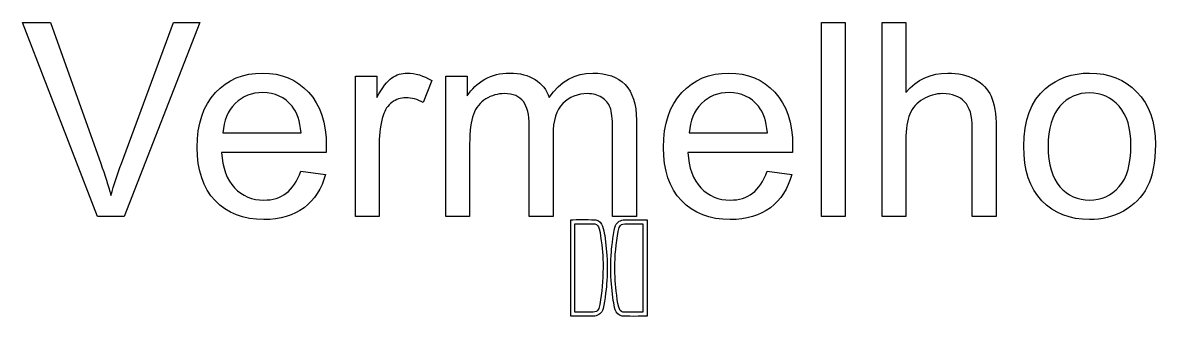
# Model space of a CAD drawing. Extents: x 205 to 1466, y -702 to 157.
# Drawn here: x 242 to 463.3, y -479.1 to -421.7 of the extents above; entities that cross this region are included whole.
import ezdxf

# ---------------------------------------------------------------- set-up
doc = ezdxf.new("R2010")
doc.units = 0
doc.layers.add('CAMADA_1', color=7, linetype='CONTINUOUS')

msp = doc.modelspace()

# ---------------------------------------------------------------- linework, layer by layer
at = {"layer": 'CAMADA_1', "color": 250}
for points in [[(256.609, -459.6261), (241.9687, -421.7377), (247.4015, -421.7377), (257.244, -449.2721), (257.5329, -450.0923), (257.8108, -450.8994), (258.0773, -451.6935), (258.3321, -452.4746), (258.5749, -453.243), (258.8055, -453.9986), (259.0234, -454.7416), (259.2284, -455.4721), (259.4512, -454.6953), (259.6832, -453.9192), (259.9242, -453.1438), (260.1743, -452.3688), (260.4335, -451.5943), (260.7018, -450.82), (260.9792, -450.046), (261.2657, -449.2721), (271.4786, -421.7377), (276.5939, -421.7377), (261.8213, -459.6261), (256.609, -459.6261)], [(256.609, -459.6261), (241.9687, -421.7377), (247.4015, -421.7377), (257.244, -449.2721), (257.5329, -450.0923), (257.8108, -450.8994), (258.0773, -451.6935), (258.3321, -452.4746), (258.5749, -453.243), (258.8055, -453.9986), (259.0234, -454.7416), (259.2284, -455.4721), (259.4512, -454.6953), (259.6832, -453.9192), (259.9242, -453.1438), (260.1743, -452.3688), (260.4335, -451.5943), (260.7018, -450.82), (260.9792, -450.046), (261.2657, -449.2721), (271.4786, -421.7377), (276.5939, -421.7377), (261.8213, -459.6261), (256.609, -459.6261)], [(398.0642, -459.6261), (398.0642, -421.7377), (402.7208, -421.7377), (402.7208, -459.6261), (398.0642, -459.6261)], [(398.0642, -459.6261), (398.0642, -421.7377), (402.7208, -421.7377), (402.7208, -459.6261), (398.0642, -459.6261)], [(409.9263, -459.6261), (409.9263, -421.7377), (414.583, -421.7377), (414.583, -435.3726), (415.4197, -434.4829), (416.3095, -433.7122), (417.2524, -433.0603), (418.2485, -432.5272), (419.298, -432.1127), (420.4009, -431.8168), (421.5573, -431.6393), (422.7674, -431.5802), (423.5124, -431.5988), (424.2327, -431.6548), (424.9284, -431.7481), (425.5996, -431.879), (426.2464, -432.0475), (426.8689, -432.2537), (427.4672, -432.4977), (428.0415, -432.7797), (428.5806, -433.0947), (429.0799, -433.438), (429.5397, -433.8096), (429.9597, -434.2096), (430.34, -434.6381), (430.6807, -435.0952), (430.9816, -435.5811), (431.2429, -436.0958), (431.469, -436.6551), (431.6647, -437.2746), (431.83, -437.954), (431.965, -438.6932), (432.0698, -439.4918), (432.1445, -440.3498), (432.1893, -441.267), (432.2042, -442.243), (432.2042, -459.6261), (427.5476, -459.6261), (427.5476, -442.2606), (427.5241, -441.4202), (427.4535, -440.6385), (427.336, -439.9158), (427.1717, -439.2521), (426.9606, -438.6475), (426.703, -438.1021), (426.3989, -437.616), (426.0483, -437.1894), (425.6522, -436.8173), (425.2178, -436.4949), (424.7451, -436.222), (424.2336, -435.9988), (423.6834, -435.8252), (423.094, -435.7011), (422.4654, -435.6267), (421.7973, -435.6019), (421.2884, -435.6185), (420.7869, -435.6682), (420.2929, -435.7512), (419.8063, -435.8676), (419.3272, -436.0175), (418.8555, -436.201), (418.3912, -436.4181), (417.9344, -436.6691), (417.4978, -436.949), (417.0941, -437.2528), (416.723, -437.5806), (416.3844, -437.9325), (416.078, -438.3082), (415.8037, -438.708), (415.5612, -439.1318), (415.3503, -439.5795), (415.1704, -440.0578), (415.0146, -440.58), (414.8827, -441.1459), (414.7748, -441.7557), (414.6909, -442.4093), (414.6309, -443.1067), (414.595, -443.8479), (414.583, -444.633), (414.583, -459.6261), (409.9263, -459.6261)], [(409.9263, -459.6261), (409.9263, -421.7377), (414.583, -421.7377), (414.583, -435.3726), (415.4197, -434.4829), (416.3095, -433.7122), (417.2524, -433.0603), (418.2485, -432.5272), (419.298, -432.1127), (420.4009, -431.8168), (421.5573, -431.6393), (422.7674, -431.5802), (423.5124, -431.5988), (424.2327, -431.6548), (424.9284, -431.7481), (425.5996, -431.879), (426.2464, -432.0475), (426.8689, -432.2537), (427.4672, -432.4977), (428.0415, -432.7797), (428.5806, -433.0947), (429.0799, -433.438), (429.5397, -433.8096), (429.9597, -434.2096), (430.34, -434.6381), (430.6807, -435.0952), (430.9816, -435.5811), (431.2429, -436.0958), (431.469, -436.6551), (431.6647, -437.2746), (431.83, -437.954), (431.965, -438.6932), (432.0698, -439.4918), (432.1445, -440.3498), (432.1893, -441.267), (432.2042, -442.243), (432.2042, -459.6261), (427.5476, -459.6261), (427.5476, -442.2606), (427.5241, -441.4202), (427.4535, -440.6385), (427.336, -439.9158), (427.1717, -439.2521), (426.9606, -438.6475), (426.703, -438.1021), (426.3989, -437.616), (426.0483, -437.1894), (425.6522, -436.8173), (425.2178, -436.4949), (424.7451, -436.222), (424.2336, -435.9988), (423.6834, -435.8252), (423.094, -435.7011), (422.4654, -435.6267), (421.7973, -435.6019), (421.2884, -435.6185), (420.7869, -435.6682), (420.2929, -435.7512), (419.8063, -435.8676), (419.3272, -436.0175), (418.8555, -436.201), (418.3912, -436.4181), (417.9344, -436.6691), (417.4978, -436.949), (417.0941, -437.2528), (416.723, -437.5806), (416.3844, -437.9325), (416.078, -438.3082), (415.8037, -438.708), (415.5612, -439.1318), (415.3503, -439.5795), (415.1704, -440.0578), (415.0146, -440.58), (414.8827, -441.1459), (414.7748, -441.7557), (414.6909, -442.4093), (414.6309, -443.1067), (414.595, -443.8479), (414.583, -444.633), (414.583, -459.6261), (409.9263, -459.6261)], [(296.3406, -450.7361), (301.156, -451.3711), (300.8443, -452.3906), (300.4716, -453.3519), (300.0378, -454.255), (299.5432, -455.0996), (298.9878, -455.8854), (298.3717, -456.6124), (297.6951, -457.2802), (296.958, -457.8887), (296.1642, -458.4315), (295.3174, -458.9022), (294.4175, -459.3009), (293.4644, -459.6272), (292.4579, -459.8812), (291.398, -460.0628), (290.2846, -460.1718), (289.1175, -460.2082), (287.6549, -460.1503), (286.2699, -459.9767), (284.9627, -459.6873), (283.7333, -459.2822), (282.5815, -458.7613), (281.5074, -458.1246), (280.5111, -457.3722), (279.5925, -456.504), (278.7677, -455.5342), (278.0529, -454.4703), (277.4481, -453.3126), (276.9533, -452.0612), (276.5684, -450.7164), (276.2934, -449.2784), (276.1285, -447.7473), (276.0735, -446.1235), (276.1289, -444.4451), (276.2952, -442.8628), (276.5725, -441.3768), (276.961, -439.9874), (277.4606, -438.6947), (278.0715, -437.499), (278.7939, -436.4003), (279.6278, -435.3991), (280.5505, -434.5032), (281.5394, -433.7271), (282.5944, -433.0707), (283.7156, -432.5339), (284.9029, -432.1165), (286.1564, -431.8185), (287.476, -431.6398), (288.8617, -431.5802), (290.2028, -431.6385), (291.4811, -431.8135), (292.6965, -432.1053), (293.8491, -432.514), (294.9389, -433.0397), (295.9658, -433.6824), (296.9299, -434.4424), (297.8311, -435.3197), (298.6467, -436.3032), (299.354, -437.3818), (299.9527, -438.5555), (300.4428, -439.8242), (300.8241, -441.1881), (301.0967, -442.647), (301.2602, -444.201), (301.3148, -445.8501), (301.2883, -447.0848), (280.836, -447.0848), (280.9336, -448.1799), (281.0943, -449.2095), (281.3182, -450.1733), (281.6055, -451.0713), (281.9566, -451.903), (282.3715, -452.6684), (282.8504, -453.3672), (283.3937, -453.9993), (283.984, -454.5607), (284.6105, -455.0476), (285.2729, -455.4598), (285.9711, -455.7974), (286.7049, -456.0601), (287.474, -456.2479), (288.2783, -456.3606), (289.1175, -456.3982), (289.7442, -456.3771), (290.3476, -456.3139), (290.9277, -456.2084), (291.4844, -456.0609), (292.0175, -455.8711), (292.5269, -455.6392), (293.0125, -455.3651), (293.4743, -455.0488), (293.9154, -454.6862), (294.3327, -454.2732), (294.7262, -453.8098), (295.096, -453.296), (295.4422, -452.7316), (295.765, -452.1169), (296.0644, -451.4517), (296.3406, -450.7361)], [(296.3406, -450.7361), (301.156, -451.3711), (300.8443, -452.3906), (300.4716, -453.3519), (300.0378, -454.255), (299.5432, -455.0996), (298.9878, -455.8854), (298.3717, -456.6124), (297.6951, -457.2802), (296.958, -457.8887), (296.1642, -458.4315), (295.3174, -458.9022), (294.4175, -459.3009), (293.4644, -459.6272), (292.4579, -459.8812), (291.398, -460.0628), (290.2846, -460.1718), (289.1175, -460.2082), (287.6549, -460.1503), (286.2699, -459.9767), (284.9627, -459.6873), (283.7333, -459.2822), (282.5815, -458.7613), (281.5074, -458.1246), (280.5111, -457.3722), (279.5925, -456.504), (278.7677, -455.5342), (278.0529, -454.4703), (277.4481, -453.3126), (276.9533, -452.0612), (276.5684, -450.7164), (276.2934, -449.2784), (276.1285, -447.7473), (276.0735, -446.1235), (276.1289, -444.4451), (276.2952, -442.8628), (276.5725, -441.3768), (276.961, -439.9874), (277.4606, -438.6947), (278.0715, -437.499), (278.7939, -436.4003), (279.6278, -435.3991), (280.5505, -434.5032), (281.5394, -433.7271), (282.5944, -433.0707), (283.7156, -432.5339), (284.9029, -432.1165), (286.1564, -431.8185), (287.476, -431.6398), (288.8617, -431.5802), (290.2028, -431.6385), (291.4811, -431.8135), (292.6965, -432.1053), (293.8491, -432.514), (294.9389, -433.0397), (295.9658, -433.6824), (296.9299, -434.4424), (297.8311, -435.3197), (298.6467, -436.3032), (299.354, -437.3818), (299.9527, -438.5555), (300.4428, -439.8242), (300.8241, -441.1881), (301.0967, -442.647), (301.2602, -444.201), (301.3148, -445.8501), (301.2883, -447.0848), (280.836, -447.0848), (280.9336, -448.1799), (281.0943, -449.2095), (281.3182, -450.1733), (281.6055, -451.0713), (281.9566, -451.903), (282.3715, -452.6684), (282.8504, -453.3672), (283.3937, -453.9993), (283.984, -454.5607), (284.6105, -455.0476), (285.2729, -455.4598), (285.9711, -455.7974), (286.7049, -456.0601), (287.474, -456.2479), (288.2783, -456.3606), (289.1175, -456.3982), (289.7442, -456.3771), (290.3476, -456.3139), (290.9277, -456.2084), (291.4844, -456.0609), (292.0175, -455.8711), (292.5269, -455.6392), (293.0125, -455.3651), (293.4743, -455.0488), (293.9154, -454.6862), (294.3327, -454.2732), (294.7262, -453.8098), (295.096, -453.296), (295.4422, -452.7316), (295.765, -452.1169), (296.0644, -451.4517), (296.3406, -450.7361)], [(306.9857, -459.6261), (306.9857, -432.1623), (311.1661, -432.1623), (311.1661, -436.3692), (311.5626, -435.6693), (311.9516, -435.0315), (312.3332, -434.456), (312.7073, -433.9428), (313.074, -433.492), (313.4332, -433.1037), (313.785, -432.778), (314.1294, -432.5151), (314.4742, -432.2951), (314.8272, -432.1048), (315.1886, -431.9441), (315.5582, -431.8128), (315.936, -431.7109), (316.3221, -431.6382), (316.7165, -431.5947), (317.1192, -431.5802), (317.7092, -431.6033), (318.3016, -431.6727), (318.8965, -431.7881), (319.4939, -431.9495), (320.0937, -432.1568), (320.6961, -432.4099), (321.3009, -432.7087), (321.9082, -433.0531), (320.2501, -437.3482), (319.8268, -437.125), (319.4034, -436.9315), (318.9801, -436.7678), (318.5568, -436.6338), (318.1335, -436.5296), (317.7102, -436.4552), (317.2868, -436.4106), (316.8635, -436.3957), (316.4881, -436.4101), (316.1226, -436.4534), (315.7671, -436.5254), (315.4215, -436.6261), (315.0858, -436.7552), (314.76, -436.9128), (314.4442, -437.0988), (314.1383, -437.3129), (313.8481, -437.5523), (313.5793, -437.8139), (313.3321, -438.0979), (313.1064, -438.4043), (312.9022, -438.733), (312.7194, -439.0839), (312.5582, -439.4573), (312.4185, -439.8529), (312.2357, -440.4788), (312.0777, -441.1196), (311.9442, -441.7752), (311.8353, -442.4458), (311.7507, -443.1312), (311.6905, -443.8316), (311.6544, -444.5468), (311.6424, -445.2769), (311.6424, -459.6261), (306.9857, -459.6261)], [(306.9857, -459.6261), (306.9857, -432.1623), (311.1661, -432.1623), (311.1661, -436.3692), (311.5626, -435.6693), (311.9516, -435.0315), (312.3332, -434.456), (312.7073, -433.9428), (313.074, -433.492), (313.4332, -433.1037), (313.785, -432.778), (314.1294, -432.5151), (314.4742, -432.2951), (314.8272, -432.1048), (315.1886, -431.9441), (315.5582, -431.8128), (315.936, -431.7109), (316.3221, -431.6382), (316.7165, -431.5947), (317.1192, -431.5802), (317.7092, -431.6033), (318.3016, -431.6727), (318.8965, -431.7881), (319.4939, -431.9495), (320.0937, -432.1568), (320.6961, -432.4099), (321.3009, -432.7087), (321.9082, -433.0531), (320.2501, -437.3482), (319.8268, -437.125), (319.4034, -436.9315), (318.9801, -436.7678), (318.5568, -436.6338), (318.1335, -436.5296), (317.7102, -436.4552), (317.2868, -436.4106), (316.8635, -436.3957), (316.4881, -436.4101), (316.1226, -436.4534), (315.7671, -436.5254), (315.4215, -436.6261), (315.0858, -436.7552), (314.76, -436.9128), (314.4442, -437.0988), (314.1383, -437.3129), (313.8481, -437.5523), (313.5793, -437.8139), (313.3321, -438.0979), (313.1064, -438.4043), (312.9022, -438.733), (312.7194, -439.0839), (312.5582, -439.4573), (312.4185, -439.8529), (312.2357, -440.4788), (312.0777, -441.1196), (311.9442, -441.7752), (311.8353, -442.4458), (311.7507, -443.1312), (311.6905, -443.8316), (311.6544, -444.5468), (311.6424, -445.2769), (311.6424, -459.6261), (306.9857, -459.6261)], [(324.6599, -459.6261), (324.6599, -432.1623), (328.8403, -432.1623), (328.8403, -436.0429), (329.1747, -435.5522), (329.5364, -435.0857), (329.925, -434.6436), (330.3407, -434.2261), (330.7833, -433.8334), (331.2526, -433.4657), (331.7485, -433.1232), (332.2711, -432.8062), (332.816, -432.518), (333.3792, -432.2686), (333.9607, -432.0578), (334.5608, -431.8856), (335.1795, -431.7518), (335.8169, -431.6564), (336.4731, -431.5992), (337.1482, -431.5802), (337.8919, -431.6), (338.6016, -431.6594), (339.2772, -431.7583), (339.9187, -431.8966), (340.5257, -432.0742), (341.0984, -432.2909), (341.6366, -432.5467), (342.1401, -432.8414), (342.6085, -433.1742), (343.0412, -433.5379), (343.4381, -433.9325), (343.7992, -434.3584), (344.1243, -434.8156), (344.4134, -435.3045), (344.6663, -435.8252), (344.8829, -436.378), (345.7333, -435.2527), (346.6443, -434.2778), (347.6161, -433.4531), (348.6488, -432.7786), (349.7427, -432.2541), (350.8981, -431.8797), (352.115, -431.655), (353.3937, -431.5802), (354.3896, -431.6154), (355.3265, -431.7209), (356.2043, -431.8969), (357.0229, -432.1436), (357.7818, -432.4609), (358.4811, -432.849), (359.1204, -433.308), (359.6996, -433.838), (360.2176, -434.4416), (360.6668, -435.1213), (361.0473, -435.877), (361.3588, -436.7088), (361.6012, -437.6166), (361.7745, -438.6006), (361.8786, -439.6605), (361.9133, -440.7966), (361.9133, -459.6261), (357.2566, -459.6261), (357.2566, -442.34), (357.2492, -441.6695), (357.2271, -441.047), (357.1905, -440.4726), (357.1397, -439.9466), (357.0749, -439.4689), (356.9961, -439.0397), (356.9038, -438.6591), (356.798, -438.3271), (356.6739, -438.0273), (356.5266, -437.7431), (356.356, -437.4741), (356.1619, -437.2203), (355.9442, -436.9813), (355.7028, -436.757), (355.4377, -436.5472), (355.1487, -436.3516), (354.8445, -436.1751), (354.5271, -436.0224), (354.1967, -435.8935), (353.8534, -435.7882), (353.4972, -435.7066), (353.1284, -435.6483), (352.7469, -435.6135), (352.353, -435.6019), (351.6411, -435.6321), (350.9605, -435.7225), (350.3111, -435.873), (349.6928, -436.0837), (349.1056, -436.3542), (348.5492, -436.6846), (348.0236, -437.0748), (347.5287, -437.5246), (347.0793, -438.0434), (346.6902, -438.6342), (346.3612, -439.2969), (346.0923, -440.0315), (345.8833, -440.8381), (345.7341, -441.7166), (345.6447, -442.667), (345.6149, -443.6894), (345.6149, -459.6261), (340.9582, -459.6261), (340.9582, -441.802), (340.9404, -441.0521), (340.8871, -440.3502), (340.7982, -439.6965), (340.6738, -439.0911), (340.5138, -438.534), (340.3183, -438.0254), (340.0872, -437.5654), (339.8205, -437.1541), (339.5134, -436.7912), (339.1609, -436.4763), (338.7631, -436.2095), (338.3201, -435.9911), (337.8321, -435.821), (337.2991, -435.6993), (336.7213, -435.6263), (336.0987, -435.6019), (335.6138, -435.618), (335.1379, -435.6664), (334.6712, -435.747), (334.2136, -435.8599), (333.765, -436.005), (333.3255, -436.1824), (332.8952, -436.392), (332.4739, -436.6338), (332.0716, -436.9067), (331.6982, -437.2094), (331.3535, -437.5421), (331.0375, -437.9049), (330.7499, -438.2979), (330.4908, -438.7211), (330.26, -439.1748), (330.0574, -439.6589), (329.8838, -440.1827), (329.7333, -440.7617), (329.606, -441.396), (329.5018, -442.0853), (329.4208, -442.8297), (329.3629, -443.6289), (329.3282, -444.4828), (329.3166, -445.3915), (329.3166, -459.6261), (324.6599, -459.6261)], [(324.6599, -459.6261), (324.6599, -432.1623), (328.8403, -432.1623), (328.8403, -436.0429), (329.1747, -435.5522), (329.5364, -435.0857), (329.925, -434.6436), (330.3407, -434.2261), (330.7833, -433.8334), (331.2526, -433.4657), (331.7485, -433.1232), (332.2711, -432.8062), (332.816, -432.518), (333.3792, -432.2686), (333.9607, -432.0578), (334.5608, -431.8856), (335.1795, -431.7518), (335.8169, -431.6564), (336.4731, -431.5992), (337.1482, -431.5802), (337.8919, -431.6), (338.6016, -431.6594), (339.2772, -431.7583), (339.9187, -431.8966), (340.5257, -432.0742), (341.0984, -432.2909), (341.6366, -432.5467), (342.1401, -432.8414), (342.6085, -433.1742), (343.0412, -433.5379), (343.4381, -433.9325), (343.7992, -434.3584), (344.1243, -434.8156), (344.4134, -435.3045), (344.6663, -435.8252), (344.8829, -436.378), (345.7333, -435.2527), (346.6443, -434.2778), (347.6161, -433.4531), (348.6488, -432.7786), (349.7427, -432.2541), (350.8981, -431.8797), (352.115, -431.655), (353.3937, -431.5802), (354.3896, -431.6154), (355.3265, -431.7209), (356.2043, -431.8969), (357.0229, -432.1436), (357.7818, -432.4609), (358.4811, -432.849), (359.1204, -433.308), (359.6996, -433.838), (360.2176, -434.4416), (360.6668, -435.1213), (361.0473, -435.877), (361.3588, -436.7088), (361.6012, -437.6166), (361.7745, -438.6006), (361.8786, -439.6605), (361.9133, -440.7966), (361.9133, -459.6261), (357.2566, -459.6261), (357.2566, -442.34), (357.2492, -441.6695), (357.2271, -441.047), (357.1905, -440.4726), (357.1397, -439.9466), (357.0749, -439.4689), (356.9961, -439.0397), (356.9038, -438.6591), (356.798, -438.3271), (356.6739, -438.0273), (356.5266, -437.7431), (356.356, -437.4741), (356.1619, -437.2203), (355.9442, -436.9813), (355.7028, -436.757), (355.4377, -436.5472), (355.1487, -436.3516), (354.8445, -436.1751), (354.5271, -436.0224), (354.1967, -435.8935), (353.8534, -435.7882), (353.4972, -435.7066), (353.1284, -435.6483), (352.7469, -435.6135), (352.353, -435.6019), (351.6411, -435.6321), (350.9605, -435.7225), (350.3111, -435.873), (349.6928, -436.0837), (349.1056, -436.3542), (348.5492, -436.6846), (348.0236, -437.0748), (347.5287, -437.5246), (347.0793, -438.0434), (346.6902, -438.6342), (346.3612, -439.2969), (346.0923, -440.0315), (345.8833, -440.8381), (345.7341, -441.7166), (345.6447, -442.667), (345.6149, -443.6894), (345.6149, -459.6261), (340.9582, -459.6261), (340.9582, -441.802), (340.9404, -441.0521), (340.8871, -440.3502), (340.7982, -439.6965), (340.6738, -439.0911), (340.5138, -438.534), (340.3183, -438.0254), (340.0872, -437.5654), (339.8205, -437.1541), (339.5134, -436.7912), (339.1609, -436.4763), (338.7631, -436.2095), (338.3201, -435.9911), (337.8321, -435.821), (337.2991, -435.6993), (336.7213, -435.6263), (336.0987, -435.6019), (335.6138, -435.618), (335.1379, -435.6664), (334.6712, -435.747), (334.2136, -435.8599), (333.765, -436.005), (333.3255, -436.1824), (332.8952, -436.392), (332.4739, -436.6338), (332.0716, -436.9067), (331.6982, -437.2094), (331.3535, -437.5421), (331.0375, -437.9049), (330.7499, -438.2979), (330.4908, -438.7211), (330.26, -439.1748), (330.0574, -439.6589), (329.8838, -440.1827), (329.7333, -440.7617), (329.606, -441.396), (329.5018, -442.0853), (329.4208, -442.8297), (329.3629, -443.6289), (329.3282, -444.4828), (329.3166, -445.3915), (329.3166, -459.6261), (324.6599, -459.6261)], [(387.472, -450.7361), (392.2874, -451.3711), (391.9757, -452.3906), (391.603, -453.3519), (391.1692, -454.255), (390.6746, -455.0996), (390.1192, -455.8854), (389.5031, -456.6124), (388.8265, -457.2802), (388.0894, -457.8887), (387.2956, -458.4315), (386.4488, -458.9022), (385.5489, -459.3009), (384.5958, -459.6272), (383.5893, -459.8812), (382.5294, -460.0628), (381.416, -460.1718), (380.2489, -460.2082), (378.7863, -460.1503), (377.4013, -459.9767), (376.0941, -459.6873), (374.8647, -459.2822), (373.7129, -458.7613), (372.6388, -458.1246), (371.6425, -457.3722), (370.7239, -456.504), (369.8991, -455.5342), (369.1843, -454.4703), (368.5795, -453.3126), (368.0847, -452.0612), (367.6998, -450.7164), (367.4248, -449.2784), (367.2599, -447.7473), (367.2049, -446.1235), (367.2603, -444.4451), (367.4266, -442.8628), (367.7039, -441.3768), (368.0924, -439.9874), (368.592, -438.6947), (369.2029, -437.499), (369.9253, -436.4003), (370.7592, -435.3991), (371.6819, -434.5032), (372.6708, -433.7271), (373.7258, -433.0707), (374.847, -432.5339), (376.0343, -432.1165), (377.2878, -431.8185), (378.6074, -431.6398), (379.9931, -431.5802), (381.3342, -431.6385), (382.6125, -431.8135), (383.8279, -432.1053), (384.9805, -432.514), (386.0703, -433.0397), (387.0972, -433.6824), (388.0613, -434.4424), (388.9625, -435.3197), (389.7781, -436.3032), (390.4854, -437.3818), (391.0841, -438.5555), (391.5742, -439.8242), (391.9555, -441.1881), (392.2281, -442.647), (392.3916, -444.201), (392.4462, -445.8501), (392.4197, -447.0848), (371.9674, -447.0848), (372.065, -448.1799), (372.2257, -449.2095), (372.4496, -450.1733), (372.7369, -451.0713), (373.088, -451.903), (373.5029, -452.6684), (373.9818, -453.3672), (374.5251, -453.9993), (375.1154, -454.5607), (375.7419, -455.0476), (376.4043, -455.4598), (377.1025, -455.7974), (377.8363, -456.0601), (378.6054, -456.2479), (379.4097, -456.3606), (380.2489, -456.3982), (380.8756, -456.3771), (381.479, -456.3139), (382.0591, -456.2084), (382.6158, -456.0609), (383.1489, -455.8711), (383.6583, -455.6392), (384.1439, -455.3651), (384.6057, -455.0488), (385.0468, -454.6862), (385.4641, -454.2732), (385.8576, -453.8098), (386.2274, -453.296), (386.5736, -452.7316), (386.8964, -452.1169), (387.1958, -451.4517), (387.472, -450.7361)], [(387.472, -450.7361), (392.2874, -451.3711), (391.9757, -452.3906), (391.603, -453.3519), (391.1692, -454.255), (390.6746, -455.0996), (390.1192, -455.8854), (389.5031, -456.6124), (388.8265, -457.2802), (388.0894, -457.8887), (387.2956, -458.4315), (386.4488, -458.9022), (385.5489, -459.3009), (384.5958, -459.6272), (383.5893, -459.8812), (382.5294, -460.0628), (381.416, -460.1718), (380.2489, -460.2082), (378.7863, -460.1503), (377.4013, -459.9767), (376.0941, -459.6873), (374.8647, -459.2822), (373.7129, -458.7613), (372.6388, -458.1246), (371.6425, -457.3722), (370.7239, -456.504), (369.8991, -455.5342), (369.1843, -454.4703), (368.5795, -453.3126), (368.0847, -452.0612), (367.6998, -450.7164), (367.4248, -449.2784), (367.2599, -447.7473), (367.2049, -446.1235), (367.2603, -444.4451), (367.4266, -442.8628), (367.7039, -441.3768), (368.0924, -439.9874), (368.592, -438.6947), (369.2029, -437.499), (369.9253, -436.4003), (370.7592, -435.3991), (371.6819, -434.5032), (372.6708, -433.7271), (373.7258, -433.0707), (374.847, -432.5339), (376.0343, -432.1165), (377.2878, -431.8185), (378.6074, -431.6398), (379.9931, -431.5802), (381.3342, -431.6385), (382.6125, -431.8135), (383.8279, -432.1053), (384.9805, -432.514), (386.0703, -433.0397), (387.0972, -433.6824), (388.0613, -434.4424), (388.9625, -435.3197), (389.7781, -436.3032), (390.4854, -437.3818), (391.0841, -438.5555), (391.5742, -439.8242), (391.9555, -441.1881), (392.2281, -442.647), (392.3916, -444.201), (392.4462, -445.8501), (392.4197, -447.0848), (371.9674, -447.0848), (372.065, -448.1799), (372.2257, -449.2095), (372.4496, -450.1733), (372.7369, -451.0713), (373.088, -451.903), (373.5029, -452.6684), (373.9818, -453.3672), (374.5251, -453.9993), (375.1154, -454.5607), (375.7419, -455.0476), (376.4043, -455.4598), (377.1025, -455.7974), (377.8363, -456.0601), (378.6054, -456.2479), (379.4097, -456.3606), (380.2489, -456.3982), (380.8756, -456.3771), (381.479, -456.3139), (382.0591, -456.2084), (382.6158, -456.0609), (383.1489, -455.8711), (383.6583, -455.6392), (384.1439, -455.3651), (384.6057, -455.0488), (385.0468, -454.6862), (385.4641, -454.2732), (385.8576, -453.8098), (386.2274, -453.296), (386.5736, -452.7316), (386.8964, -452.1169), (387.1958, -451.4517), (387.472, -450.7361)], [(437.6106, -445.8942), (437.6768, -444.0541), (437.8753, -442.3372), (438.2064, -440.7435), (438.67, -439.273), (439.2664, -437.9257), (439.9955, -436.7016), (440.8576, -435.6007), (441.8527, -434.623), (442.7605, -433.9099), (443.7177, -433.2918), (444.7242, -432.7688), (445.7796, -432.3409), (446.8838, -432.0081), (448.0365, -431.7704), (449.2376, -431.6277), (450.4869, -431.5802), (451.8673, -431.6381), (453.1839, -431.8117), (454.4367, -432.1011), (455.6254, -432.5063), (456.7501, -433.0272), (457.8106, -433.6638), (458.8068, -434.4162), (459.7386, -435.2844), (460.579, -436.2517), (461.3077, -437.3082), (461.9246, -438.4535), (462.4296, -439.6875), (462.8225, -441.01), (463.1033, -442.4208), (463.2719, -443.9196), (463.3281, -445.5062), (463.3033, -446.7936), (463.2289, -448.0099), (463.1048, -449.1554), (462.9312, -450.2301), (462.708, -451.234), (462.4351, -452.1674), (462.1127, -453.0304), (461.7406, -453.8229), (461.321, -454.5592), (460.8559, -455.2533), (460.3453, -455.9053), (459.7893, -456.5151), (459.1877, -457.0827), (458.5408, -457.6081), (457.8483, -458.0914), (457.1104, -458.5325), (456.344, -458.9261), (455.5595, -459.2669), (454.7573, -459.5549), (453.9376, -459.7904), (453.1004, -459.9733), (452.2461, -460.1039), (451.3749, -460.1821), (450.4869, -460.2082), (449.0797, -460.1507), (447.7417, -459.9782), (446.4731, -459.6906), (445.2736, -459.2877), (444.1431, -458.7695), (443.0815, -458.1358), (442.0888, -457.3866), (441.1648, -456.5217), (440.3309, -455.5481), (439.6086, -454.4729), (438.9977, -453.2963), (438.4981, -452.0182), (438.1096, -450.6389), (437.8323, -449.1584), (437.666, -447.5768), (437.6106, -445.8942)], [(437.6106, -445.8942), (437.6768, -444.0541), (437.8753, -442.3372), (438.2064, -440.7435), (438.67, -439.273), (439.2664, -437.9257), (439.9955, -436.7016), (440.8576, -435.6007), (441.8527, -434.623), (442.7605, -433.9099), (443.7177, -433.2918), (444.7242, -432.7688), (445.7796, -432.3409), (446.8838, -432.0081), (448.0365, -431.7704), (449.2376, -431.6277), (450.4869, -431.5802), (451.8673, -431.6381), (453.1839, -431.8117), (454.4367, -432.1011), (455.6254, -432.5063), (456.7501, -433.0272), (457.8106, -433.6638), (458.8068, -434.4162), (459.7386, -435.2844), (460.579, -436.2517), (461.3077, -437.3082), (461.9246, -438.4535), (462.4296, -439.6875), (462.8225, -441.01), (463.1033, -442.4208), (463.2719, -443.9196), (463.3281, -445.5062), (463.3033, -446.7936), (463.2289, -448.0099), (463.1048, -449.1554), (462.9312, -450.2301), (462.708, -451.234), (462.4351, -452.1674), (462.1127, -453.0304), (461.7406, -453.8229), (461.321, -454.5592), (460.8559, -455.2533), (460.3453, -455.9053), (459.7893, -456.5151), (459.1877, -457.0827), (458.5408, -457.6081), (457.8483, -458.0914), (457.1104, -458.5325), (456.344, -458.9261), (455.5595, -459.2669), (454.7573, -459.5549), (453.9376, -459.7904), (453.1004, -459.9733), (452.2461, -460.1039), (451.3749, -460.1821), (450.4869, -460.2082), (449.0797, -460.1507), (447.7417, -459.9782), (446.4731, -459.6906), (445.2736, -459.2877), (444.1431, -458.7695), (443.0815, -458.1358), (442.0888, -457.3866), (441.1648, -456.5217), (440.3309, -455.5481), (439.6086, -454.4729), (438.9977, -453.2963), (438.4981, -452.0182), (438.1096, -450.6389), (437.8323, -449.1584), (437.666, -447.5768), (437.6106, -445.8942)], [(281.1006, -443.2748), (296.3935, -443.2748), (296.2993, -442.4356), (296.1689, -441.6508), (296.0026, -440.9204), (295.8004, -440.2442), (295.5628, -439.6222), (295.2897, -439.0543), (294.9816, -438.5403), (294.6385, -438.0802), (294.0651, -437.4506), (293.4498, -436.9046), (292.7927, -436.4423), (292.0941, -436.0639), (291.3541, -435.7693), (290.573, -435.5588), (289.751, -435.4324), (288.8882, -435.3903), (288.1039, -435.4238), (287.3518, -435.5242), (286.6317, -435.6917), (285.9436, -435.9261), (285.2873, -436.2274), (284.6627, -436.5958), (284.0697, -437.0311), (283.5083, -437.5334), (282.9961, -438.0919), (282.5442, -438.6959), (282.1527, -439.3453), (281.8216, -440.0403), (281.5508, -440.7807), (281.3404, -441.5666), (281.1903, -442.398), (281.1006, -443.2748)], [(281.1006, -443.2748), (296.3935, -443.2748), (296.2993, -442.4356), (296.1689, -441.6508), (296.0026, -440.9204), (295.8004, -440.2442), (295.5628, -439.6222), (295.2897, -439.0543), (294.9816, -438.5403), (294.6385, -438.0802), (294.0651, -437.4506), (293.4498, -436.9046), (292.7927, -436.4423), (292.0941, -436.0639), (291.3541, -435.7693), (290.573, -435.5588), (289.751, -435.4324), (288.8882, -435.3903), (288.1039, -435.4238), (287.3518, -435.5242), (286.6317, -435.6917), (285.9436, -435.9261), (285.2873, -436.2274), (284.6627, -436.5958), (284.0697, -437.0311), (283.5083, -437.5334), (282.9961, -438.0919), (282.5442, -438.6959), (282.1527, -439.3453), (281.8216, -440.0403), (281.5508, -440.7807), (281.3404, -441.5666), (281.1903, -442.398), (281.1006, -443.2748)], [(372.232, -443.2748), (387.5249, -443.2748), (387.4307, -442.4356), (387.3003, -441.6508), (387.134, -440.9204), (386.9318, -440.2442), (386.6942, -439.6222), (386.4211, -439.0543), (386.113, -438.5403), (385.7699, -438.0802), (385.1965, -437.4506), (384.5812, -436.9046), (383.9241, -436.4423), (383.2255, -436.0639), (382.4855, -435.7693), (381.7044, -435.5588), (380.8824, -435.4324), (380.0196, -435.3903), (379.2353, -435.4238), (378.4832, -435.5242), (377.7631, -435.6917), (377.075, -435.9261), (376.4187, -436.2274), (375.7941, -436.5958), (375.2011, -437.0311), (374.6397, -437.5334), (374.1275, -438.0919), (373.6756, -438.6959), (373.2841, -439.3453), (372.953, -440.0403), (372.6822, -440.7807), (372.4718, -441.5666), (372.3217, -442.398), (372.232, -443.2748)], [(372.232, -443.2748), (387.5249, -443.2748), (387.4307, -442.4356), (387.3003, -441.6508), (387.134, -440.9204), (386.9318, -440.2442), (386.6942, -439.6222), (386.4211, -439.0543), (386.113, -438.5403), (385.7699, -438.0802), (385.1965, -437.4506), (384.5812, -436.9046), (383.9241, -436.4423), (383.2255, -436.0639), (382.4855, -435.7693), (381.7044, -435.5588), (380.8824, -435.4324), (380.0196, -435.3903), (379.2353, -435.4238), (378.4832, -435.5242), (377.7631, -435.6917), (377.075, -435.9261), (376.4187, -436.2274), (375.7941, -436.5958), (375.2011, -437.0311), (374.6397, -437.5334), (374.1275, -438.0919), (373.6756, -438.6959), (373.2841, -439.3453), (372.953, -440.0403), (372.6822, -440.7807), (372.4718, -441.5666), (372.3217, -442.398), (372.232, -443.2748)], [(442.3731, -445.903), (442.4091, -447.178), (442.517, -448.3701), (442.6968, -449.4794), (442.9485, -450.5057), (443.2722, -451.4489), (443.6678, -452.3089), (444.1354, -453.0855), (444.6749, -453.7788), (445.2719, -454.3927), (445.9055, -454.9248), (446.5759, -455.375), (447.2833, -455.7434), (448.0279, -456.0299), (448.8099, -456.2345), (449.6295, -456.3573), (450.4869, -456.3982), (451.3352, -456.3573), (452.1473, -456.2344), (452.9232, -456.0294), (453.663, -455.7423), (454.3669, -455.3729), (455.0349, -454.9211), (455.6671, -454.3868), (456.2637, -453.77), (456.8032, -453.0688), (457.2708, -452.2817), (457.6664, -451.4086), (457.9901, -450.4495), (458.2419, -449.4043), (458.4217, -448.2733), (458.5296, -447.0562), (458.5656, -445.7531), (458.5292, -444.5216), (458.4202, -443.367), (458.2386, -442.2896), (457.9846, -441.2894), (457.6582, -440.3664), (457.2596, -439.5209), (456.7888, -438.7529), (456.246, -438.0625), (455.6495, -437.4486), (455.0175, -436.9166), (454.3502, -436.4664), (453.6476, -436.098), (452.9099, -435.8115), (452.1371, -435.6069), (451.3294, -435.4841), (450.4869, -435.4432), (449.6295, -435.4837), (448.8099, -435.6054), (448.0279, -435.8083), (447.2833, -436.0925), (446.5759, -436.4582), (445.9055, -436.9054), (445.2719, -437.4343), (444.6749, -438.0449), (444.1354, -438.7378), (443.6678, -439.5133), (443.2722, -440.3716), (442.9485, -441.3125), (442.6968, -442.3361), (442.517, -443.4424), (442.4091, -444.6314), (442.3731, -445.903)], [(442.3731, -445.903), (442.4091, -447.178), (442.517, -448.3701), (442.6968, -449.4794), (442.9485, -450.5057), (443.2722, -451.4489), (443.6678, -452.3089), (444.1354, -453.0855), (444.6749, -453.7788), (445.2719, -454.3927), (445.9055, -454.9248), (446.5759, -455.375), (447.2833, -455.7434), (448.0279, -456.0299), (448.8099, -456.2345), (449.6295, -456.3573), (450.4869, -456.3982), (451.3352, -456.3573), (452.1473, -456.2344), (452.9232, -456.0294), (453.663, -455.7423), (454.3669, -455.3729), (455.0349, -454.9211), (455.6671, -454.3868), (456.2637, -453.77), (456.8032, -453.0688), (457.2708, -452.2817), (457.6664, -451.4086), (457.9901, -450.4495), (458.2419, -449.4043), (458.4217, -448.2733), (458.5296, -447.0562), (458.5656, -445.7531), (458.5292, -444.5216), (458.4202, -443.367), (458.2386, -442.2896), (457.9846, -441.2894), (457.6582, -440.3664), (457.2596, -439.5209), (456.7888, -438.7529), (456.246, -438.0625), (455.6495, -437.4486), (455.0175, -436.9166), (454.3502, -436.4664), (453.6476, -436.098), (452.9099, -435.8115), (452.1371, -435.6069), (451.3294, -435.4841), (450.4869, -435.4432), (449.6295, -435.4837), (448.8099, -435.6054), (448.0279, -435.8083), (447.2833, -436.0925), (446.5759, -436.4582), (445.9055, -436.9054), (445.2719, -437.4343), (444.6749, -438.0449), (444.1354, -438.7378), (443.6678, -439.5133), (443.2722, -440.3716), (442.9485, -441.3125), (442.6968, -442.3361), (442.517, -443.4424), (442.4091, -444.6314), (442.3731, -445.903)], [(349.1043, -479.0888), (349.1043, -460.2213), (349.5167, -460.2193), (350.1317, -460.2149), (350.8766, -460.2104), (351.6784, -460.2083), (352.4642, -460.2107), (353.1613, -460.2202), (353.6966, -460.2389), (353.9974, -460.2694), (354.4767, -460.4488), (354.8423, -460.7224), (355.1132, -461.0722), (355.3084, -461.48), (355.447, -461.9281), (355.5479, -462.3982), (355.6303, -462.8726), (355.7132, -463.3331), (356.0879, -466.4842), (356.1337, -467.1908), (356.1664, -467.9712), (356.186, -468.8008), (356.1925, -469.6551), (356.186, -470.5093), (356.1664, -471.3389), (356.1337, -472.1193), (356.0879, -472.8259), (356.0486, -473.2432), (355.9812, -473.856), (355.8907, -474.5985), (355.782, -475.4049), (355.6602, -476.2094), (355.5304, -476.9462), (355.3975, -477.5496), (355.2666, -477.9536), (355.1308, -478.2025), (354.965, -478.4215), (354.772, -478.6103), (354.555, -478.7684), (354.3167, -478.8957), (354.0603, -478.9917), (353.7886, -479.0562), (353.5047, -479.0888), (349.1043, -479.0888)], [(363.9977, -460.2213), (363.9977, -479.0888), (363.5853, -479.0908), (362.9703, -479.0952), (362.2254, -479.0997), (361.4236, -479.1018), (360.6378, -479.0994), (359.9407, -479.0899), (359.4054, -479.0712), (359.1046, -479.0407), (358.6253, -478.8613), (358.2597, -478.5877), (357.9888, -478.2379), (357.7936, -477.8301), (357.655, -477.382), (357.5541, -476.9119), (357.4717, -476.4375), (357.3888, -475.977), (357.0141, -472.8259), (356.9683, -472.1193), (356.9356, -471.3389), (356.916, -470.5093), (356.9095, -469.6551), (356.916, -468.8008), (356.9356, -467.9712), (356.9683, -467.1908), (357.0141, -466.4842), (357.0534, -466.0669), (357.1208, -465.4541), (357.2113, -464.7116), (357.32, -463.9052), (357.4418, -463.1007), (357.5716, -462.3639), (357.7045, -461.7605), (357.8354, -461.3565), (357.9712, -461.1076), (358.137, -460.8886), (358.33, -460.6998), (358.547, -460.5417), (358.7853, -460.4144), (359.0417, -460.3184), (359.3134, -460.2539), (359.5973, -460.2213), (363.9977, -460.2213)]]:
    msp.add_lwpolyline(points, close=True, dxfattribs=at)
at = {"layer": 'CAMADA_1', "color": 140}
for points in [[(354.9224, -463.4575), (355.032, -464.3644), (355.1272, -465.1494), (355.2079, -465.8545), (355.2742, -466.522), (355.3258, -467.1937), (355.3628, -467.9117), (355.3851, -468.7182), (355.3925, -469.6551), (355.3835, -470.5564), (355.3559, -471.454), (355.3088, -472.3485), (355.241, -473.2405), (355.1518, -474.1305), (355.04, -475.0189), (354.9048, -475.9065), (354.7451, -476.7936), (354.6955, -477.0467), (354.6361, -477.3019), (354.5562, -477.5487), (354.4454, -477.7766), (354.2929, -477.9751), (354.0882, -478.1336), (353.8207, -478.2417), (353.4797, -478.2888), (349.9043, -478.2888), (349.9043, -461.0182), (353.8159, -461.0485), (354.1127, -461.1648), (354.341, -461.3713), (354.5125, -461.6494), (354.6387, -461.9803), (354.8017, -462.7257), (354.9224, -463.4575)], [(358.1796, -475.8526), (358.07, -474.9457), (357.9748, -474.1607), (357.8941, -473.4556), (357.8278, -472.7882), (357.7762, -472.1164), (357.7392, -471.3984), (357.7169, -470.5919), (357.7095, -469.655), (357.7185, -468.7537), (357.7461, -467.8561), (357.7932, -466.9616), (357.861, -466.0696), (357.9502, -465.1796), (358.062, -464.2912), (358.1972, -463.4036), (358.3569, -462.5165), (358.4065, -462.2634), (358.4659, -462.0082), (358.5458, -461.7614), (358.6566, -461.5335), (358.8091, -461.335), (359.0138, -461.1765), (359.2813, -461.0684), (359.6223, -461.0213), (363.1977, -461.0213), (363.1977, -478.2919), (359.2861, -478.2616), (358.9893, -478.1453), (358.761, -477.9388), (358.5895, -477.6607), (358.4633, -477.3298), (358.3003, -476.5844), (358.1796, -475.8526)]]:
    msp.add_lwpolyline(points, close=True, dxfattribs=at)

doc.saveas('drawing.dxf')
